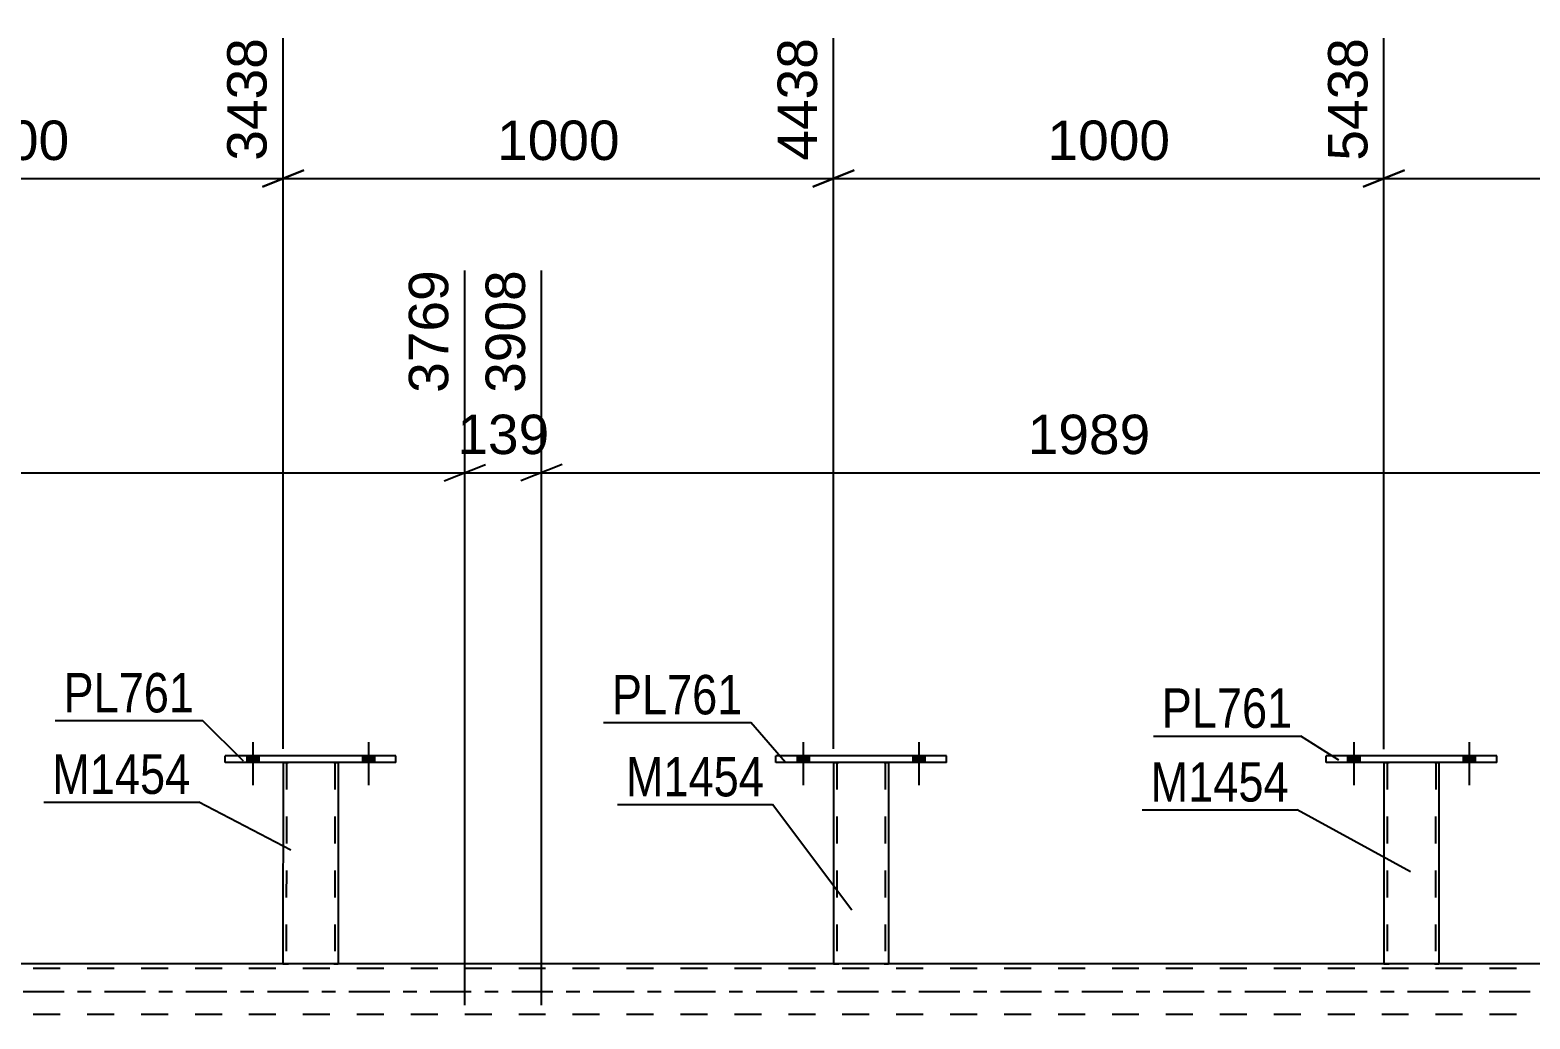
# Model space of a CAD drawing. Header units: millimetres. Extents: x 0 to 841, y 0 to 594.
# Drawn here: x 167.7 to 276.7, y 434.3 to 506.1 of the extents above; entities that cross this region are included whole.
import ezdxf

# ---------------------------------------------------------------- set-up
doc = ezdxf.new("R2010")
doc.units = ezdxf.units.MM
doc.linetypes.add('DXK_LINE_DOT2', pattern=[3.9198, 1.9599, -1.9599])
doc.linetypes.add('DXK_LINE_DOT3', pattern=[5.9187, 2.979, -0.9799, 0.9799, -0.9799])
doc.styles.add('Arial', font='ARIAL.TTF', dxfattribs={"height": 0.2})
doc.styles.add('Arial Narrow', font='ARIALN.TTF', dxfattribs={"height": 0.2})

# ---------------------------------------------------------------- blocks, each defined once
blk = doc.blocks.new('Bolt-318465270-4808 - 4424')
at = {"linetype": 'Continuous'}
for points in [[(183.47, 452.92), (184.35, 452.92), (184.35, 453.4), (183.47, 453.4)], [(191.87, 452.92), (192.75, 452.92), (192.75, 453.4), (191.87, 453.4)]]:
    blk.add_hatch(color=1, dxfattribs=at).paths.add_polyline_path(points)
at = {"color": 1, "linetype": 'Continuous'}
for p, q in [((183.91, 454.4), (183.91, 451.28)), ((192.31, 454.4), (192.31, 451.28)), ((183.47, 453.4), (183.47, 452.92)), ((184.35, 453.4), (184.35, 452.92)), ((191.87, 453.4), (191.87, 452.92)), ((192.75, 453.4), (192.75, 452.92))]:
    blk.add_line(p, q, dxfattribs=at)
blk = doc.blocks.new('Part-318465270-4655 - 4424')
at = {"color": 2, "linetype": 'Continuous'}
for p, q in [((181.91, 452.92), (181.91, 453.4)), ((194.31, 453.4), (181.91, 453.4)), ((194.31, 452.92), (181.91, 452.92)), ((194.31, 452.92), (194.31, 453.4))]:
    blk.add_line(p, q, dxfattribs=at)
blk = doc.blocks.new('Bolt-318465270-4550 - 4424')
at = {"linetype": 'Continuous'}
for points in [[(263.47, 452.92), (264.35, 452.92), (264.35, 453.4), (263.47, 453.4)], [(271.87, 452.92), (272.75, 452.92), (272.75, 453.4), (271.87, 453.4)]]:
    blk.add_hatch(color=1, dxfattribs=at).paths.add_polyline_path(points)
at = {"color": 1, "linetype": 'Continuous'}
for p, q in [((263.91, 454.4), (263.91, 451.28)), ((272.31, 454.4), (272.31, 451.28)), ((263.47, 453.4), (263.47, 452.92)), ((264.35, 453.4), (264.35, 452.92)), ((271.87, 453.4), (271.87, 452.92)), ((272.75, 453.4), (272.75, 452.92))]:
    blk.add_line(p, q, dxfattribs=at)
blk = doc.blocks.new('Part-318465270-4777 - 4424')
at = {"color": 2, "linetype": 'Continuous'}
for p, q in [((226.11, 452.92), (226.1, 438.28)), ((230.11, 452.92), (230.1, 438.28)), ((226.14, 438.28), (226.1, 438.28)), ((226.25, 438.28), (226.14, 438.28)), ((226.4, 438.28), (226.25, 438.28)), ((229.81, 438.28), (226.4, 438.28)), ((229.96, 438.28), (229.81, 438.28)), ((230.07, 438.28), (229.96, 438.28)), ((230.1, 438.28), (230.07, 438.28))]:
    blk.add_line(p, q, dxfattribs=at)
at = {"color": 7, "linetype": 'DXK_LINE_DOT2'}
for p, q in [((226.11, 452.92), (226.11, 452.92)), ((226.11, 452.92), (226.11, 452.92)), ((226.11, 452.92), (226.11, 452.92)), ((226.15, 452.92), (226.11, 452.92)), ((226.11, 452.92), (226.15, 452.92)), ((226.25, 452.92), (226.15, 452.92)), ((226.15, 452.92), (226.25, 452.92)), ((226.41, 452.92), (226.25, 452.92)), ((226.25, 452.92), (226.41, 452.92)), ((226.35, 452.92), (226.34, 438.28)), ((226.35, 452.92), (226.35, 452.92)), ((226.37, 452.92), (226.35, 452.92)), ((226.35, 452.92), (226.37, 452.92)), ((226.42, 452.92), (226.37, 452.92)), ((226.37, 452.92), (226.42, 452.92)), ((229.81, 452.92), (226.41, 452.92)), ((229.81, 452.92), (226.41, 452.92)), ((229.72, 452.92), (226.42, 452.92)), ((226.42, 452.92), (226.5, 452.92)), ((229.8, 452.92), (226.5, 452.92)), ((229.8, 452.92), (229.72, 452.92)), ((229.85, 452.92), (229.8, 452.92)), ((229.8, 452.92), (229.85, 452.92)), ((229.81, 452.92), (229.97, 452.92)), ((229.97, 452.92), (229.81, 452.92)), ((229.87, 452.92), (229.85, 452.92)), ((229.85, 452.92), (229.87, 452.92)), ((229.87, 452.92), (229.86, 438.28)), ((229.87, 452.92), (229.87, 452.92)), ((229.97, 452.92), (230.07, 452.92)), ((230.07, 452.92), (229.97, 452.92)), ((230.07, 452.92), (230.11, 452.92)), ((230.11, 452.92), (230.07, 452.92)), ((230.11, 452.92), (230.11, 452.92)), ((230.11, 452.92), (230.11, 452.92)), ((230.11, 452.92), (230.11, 452.92)), ((226.1, 438.28), (226.14, 438.28)), ((226.14, 438.28), (226.25, 438.28)), ((226.25, 438.28), (226.4, 438.28)), ((226.36, 438.28), (226.34, 438.28)), ((226.34, 438.28), (226.36, 438.28)), ((226.42, 438.28), (226.36, 438.28)), ((226.36, 438.28), (226.4, 438.28)), ((229.81, 438.28), (226.4, 438.28)), ((226.4, 438.28), (226.42, 438.28)), ((229.72, 438.28), (226.42, 438.28)), ((226.42, 438.28), (226.49, 438.28)), ((229.79, 438.28), (226.49, 438.28)), ((229.79, 438.28), (229.72, 438.28)), ((229.85, 438.28), (229.79, 438.28)), ((229.79, 438.28), (229.85, 438.28)), ((229.81, 438.28), (229.96, 438.28)), ((229.86, 438.28), (229.85, 438.28)), ((229.85, 438.28), (229.86, 438.28)), ((229.96, 438.28), (230.07, 438.28)), ((230.07, 438.28), (230.1, 438.28))]:
    blk.add_line(p, q, dxfattribs=at)
blk = doc.blocks.new('Part-318465270-4596 - 4424')
at = {"color": 2, "linetype": 'Continuous'}
for p, q in [((266.11, 452.92), (266.1, 438.28)), ((270.11, 452.92), (270.1, 438.28)), ((266.14, 438.28), (266.1, 438.28)), ((266.25, 438.28), (266.14, 438.28)), ((266.4, 438.28), (266.25, 438.28)), ((269.81, 438.28), (266.4, 438.28)), ((269.96, 438.28), (269.81, 438.28)), ((270.07, 438.28), (269.96, 438.28)), ((270.1, 438.28), (270.07, 438.28))]:
    blk.add_line(p, q, dxfattribs=at)
at = {"color": 7, "linetype": 'DXK_LINE_DOT2'}
for p, q in [((266.11, 452.92), (266.11, 452.92)), ((266.11, 452.92), (266.11, 452.92)), ((266.11, 452.92), (266.11, 452.92)), ((266.15, 452.92), (266.11, 452.92)), ((266.11, 452.92), (266.15, 452.92)), ((266.25, 452.92), (266.15, 452.92)), ((266.15, 452.92), (266.25, 452.92)), ((266.41, 452.92), (266.25, 452.92)), ((266.25, 452.92), (266.41, 452.92)), ((266.35, 452.92), (266.34, 438.28)), ((266.35, 452.92), (266.35, 452.92)), ((266.37, 452.92), (266.35, 452.92)), ((266.35, 452.92), (266.37, 452.92)), ((266.42, 452.92), (266.37, 452.92)), ((266.37, 452.92), (266.42, 452.92)), ((269.81, 452.92), (266.41, 452.92)), ((269.81, 452.92), (266.41, 452.92)), ((269.72, 452.92), (266.42, 452.92)), ((266.42, 452.92), (266.5, 452.92)), ((269.8, 452.92), (266.5, 452.92)), ((269.8, 452.92), (269.72, 452.92)), ((269.85, 452.92), (269.8, 452.92)), ((269.8, 452.92), (269.85, 452.92)), ((269.81, 452.92), (269.97, 452.92)), ((269.97, 452.92), (269.81, 452.92)), ((269.87, 452.92), (269.85, 452.92)), ((269.85, 452.92), (269.87, 452.92)), ((269.87, 452.92), (269.86, 438.28)), ((269.87, 452.92), (269.87, 452.92)), ((269.97, 452.92), (270.07, 452.92)), ((270.07, 452.92), (269.97, 452.92)), ((270.07, 452.92), (270.11, 452.92)), ((270.11, 452.92), (270.07, 452.92)), ((270.11, 452.92), (270.11, 452.92)), ((270.11, 452.92), (270.11, 452.92)), ((270.11, 452.92), (270.11, 452.92)), ((266.1, 438.28), (266.14, 438.28)), ((266.14, 438.28), (266.25, 438.28)), ((266.25, 438.28), (266.4, 438.28)), ((266.36, 438.28), (266.34, 438.28)), ((266.34, 438.28), (266.36, 438.28)), ((266.41, 438.28), (266.36, 438.28)), ((266.36, 438.28), (266.4, 438.28)), ((269.81, 438.28), (266.4, 438.28)), ((266.4, 438.28), (266.41, 438.28)), ((269.72, 438.28), (266.41, 438.28)), ((266.41, 438.28), (266.49, 438.28)), ((269.79, 438.28), (266.49, 438.28)), ((269.79, 438.28), (269.72, 438.28)), ((269.85, 438.28), (269.79, 438.28)), ((269.79, 438.28), (269.85, 438.28)), ((269.81, 438.28), (269.96, 438.28)), ((269.86, 438.28), (269.85, 438.28)), ((269.85, 438.28), (269.86, 438.28)), ((269.96, 438.28), (270.07, 438.28)), ((270.07, 438.28), (270.1, 438.28))]:
    blk.add_line(p, q, dxfattribs=at)
blk = doc.blocks.new('Part-318465270-4650 - 4424')
at = {"color": 2, "linetype": 'Continuous'}
for p, q in [((221.91, 452.92), (221.91, 453.4)), ((234.31, 453.4), (221.91, 453.4)), ((234.31, 452.92), (221.91, 452.92)), ((234.31, 452.92), (234.31, 453.4))]:
    blk.add_line(p, q, dxfattribs=at)
blk = doc.blocks.new('Bolt-318465270-4740 - 4424')
at = {"linetype": 'Continuous'}
for points in [[(223.47, 452.92), (224.35, 452.92), (224.35, 453.4), (223.47, 453.4)], [(231.87, 452.92), (232.75, 452.92), (232.75, 453.4), (231.87, 453.4)]]:
    blk.add_hatch(color=1, dxfattribs=at).paths.add_polyline_path(points)
at = {"color": 1, "linetype": 'Continuous'}
for p, q in [((223.91, 454.4), (223.91, 451.28)), ((232.31, 454.4), (232.31, 451.28)), ((223.47, 453.4), (223.47, 452.92)), ((224.35, 453.4), (224.35, 452.92)), ((231.87, 453.4), (231.87, 452.92)), ((232.75, 453.4), (232.75, 452.92))]:
    blk.add_line(p, q, dxfattribs=at)
blk = doc.blocks.new('Bolt-318465270-4741 - 4424')
at = {"linetype": 'Continuous'}
for points in [[(263.47, 452.92), (264.35, 452.92), (264.35, 453.4), (263.47, 453.4)], [(271.87, 452.92), (272.75, 452.92), (272.75, 453.4), (271.87, 453.4)]]:
    blk.add_hatch(color=1, dxfattribs=at).paths.add_polyline_path(points)
at = {"color": 1, "linetype": 'Continuous'}
for p, q in [((263.91, 454.4), (263.91, 451.28)), ((272.31, 454.4), (272.31, 451.28)), ((263.47, 453.4), (263.47, 452.92)), ((264.35, 453.4), (264.35, 452.92)), ((271.87, 453.4), (271.87, 452.92)), ((272.75, 453.4), (272.75, 452.92))]:
    blk.add_line(p, q, dxfattribs=at)
blk = doc.blocks.new('Part-318465270-4751 - 4424')
at = {"color": 2, "linetype": 'Continuous'}
for p, q in [((261.91, 452.92), (261.91, 453.4)), ((274.31, 453.4), (261.91, 453.4)), ((274.31, 452.92), (261.91, 452.92)), ((274.31, 452.92), (274.31, 453.4))]:
    blk.add_line(p, q, dxfattribs=at)
blk = doc.blocks.new('Part-318465270-4766 - 4424')
at = {"color": 2, "linetype": 'Continuous'}
for p, q in [((186.1, 438.28), (150.11, 438.28)), ((226.1, 438.28), (190.1, 438.28)), ((266.1, 438.28), (230.1, 438.28)), ((306.1, 438.28), (270.1, 438.28))]:
    blk.add_line(p, q, dxfattribs=at)
at = {"color": 7, "linetype": 'DXK_LINE_DOT2'}
for p, q in [((190.1, 438.28), (186.1, 438.28)), ((230.1, 438.28), (226.1, 438.28)), ((270.1, 438.28), (266.1, 438.28)), ((769.64, 437.96), (84.35, 437.96)), ((769.64, 434.6), (84.35, 434.6))]:
    blk.add_line(p, q, dxfattribs=at)
at = {"color": 7, "linetype": 'DXK_LINE_DOT3'}
blk.add_line((84.35, 436.28), (779.44, 436.28), dxfattribs=at)
blk = doc.blocks.new('Bolt-318465270-4809 - 4424')
at = {"linetype": 'Continuous'}
for points in [[(183.47, 452.92), (184.35, 452.92), (184.35, 453.4), (183.47, 453.4)], [(191.87, 452.92), (192.75, 452.92), (192.75, 453.4), (191.87, 453.4)]]:
    blk.add_hatch(color=1, dxfattribs=at).paths.add_polyline_path(points)
at = {"color": 1, "linetype": 'Continuous'}
for p, q in [((183.91, 454.4), (183.91, 451.28)), ((192.31, 454.4), (192.31, 451.28)), ((183.47, 453.4), (183.47, 452.92)), ((184.35, 453.4), (184.35, 452.92)), ((191.87, 453.4), (191.87, 452.92)), ((192.75, 453.4), (192.75, 452.92))]:
    blk.add_line(p, q, dxfattribs=at)
blk = doc.blocks.new('Bolt-318465270-4819 - 4424')
at = {"linetype": 'Continuous'}
for points in [[(223.47, 452.92), (224.35, 452.92), (224.35, 453.4), (223.47, 453.4)], [(231.87, 452.92), (232.75, 452.92), (232.75, 453.4), (231.87, 453.4)]]:
    blk.add_hatch(color=1, dxfattribs=at).paths.add_polyline_path(points)
at = {"color": 1, "linetype": 'Continuous'}
for p, q in [((223.91, 454.4), (223.91, 451.28)), ((232.31, 454.4), (232.31, 451.28)), ((223.47, 453.4), (223.47, 452.92)), ((224.35, 453.4), (224.35, 452.92)), ((231.87, 453.4), (231.87, 452.92)), ((232.75, 453.4), (232.75, 452.92))]:
    blk.add_line(p, q, dxfattribs=at)
blk = doc.blocks.new('Part-318465270-4847 - 4424')
at = {"color": 2, "linetype": 'Continuous'}
for p, q in [((186.11, 452.92), (186.1, 438.28)), ((190.11, 452.92), (190.1, 438.28)), ((186.14, 438.28), (186.1, 438.28)), ((186.25, 438.28), (186.14, 438.28)), ((186.4, 438.28), (186.25, 438.28)), ((189.81, 438.28), (186.4, 438.28)), ((189.96, 438.28), (189.81, 438.28)), ((190.07, 438.28), (189.96, 438.28)), ((190.1, 438.28), (190.07, 438.28))]:
    blk.add_line(p, q, dxfattribs=at)
at = {"color": 7, "linetype": 'DXK_LINE_DOT2'}
for p, q in [((186.11, 452.92), (186.11, 452.92)), ((186.11, 452.92), (186.11, 452.92)), ((186.11, 452.92), (186.11, 452.92)), ((186.15, 452.92), (186.11, 452.92)), ((186.11, 452.92), (186.15, 452.92)), ((186.25, 452.92), (186.15, 452.92)), ((186.15, 452.92), (186.25, 452.92)), ((186.37, 452.92), (186.25, 452.92)), ((186.25, 452.92), (186.41, 452.92)), ((186.35, 452.92), (186.34, 438.28)), ((186.35, 452.92), (186.35, 452.92)), ((186.37, 452.92), (186.35, 452.92)), ((186.35, 452.92), (186.37, 452.92)), ((189.81, 452.92), (186.37, 452.92)), ((186.42, 452.92), (186.37, 452.92)), ((186.37, 452.92), (186.42, 452.92)), ((189.81, 452.92), (186.41, 452.92)), ((189.72, 452.92), (186.42, 452.92)), ((186.42, 452.92), (186.5, 452.92)), ((189.8, 452.92), (186.5, 452.92)), ((189.8, 452.92), (189.72, 452.92)), ((189.85, 452.92), (189.8, 452.92)), ((189.8, 452.92), (189.85, 452.92)), ((189.81, 452.92), (189.97, 452.92)), ((189.97, 452.92), (189.81, 452.92)), ((189.87, 452.92), (189.85, 452.92)), ((189.85, 452.92), (189.87, 452.92)), ((189.87, 452.92), (189.86, 438.28)), ((189.87, 452.92), (189.87, 452.92)), ((189.97, 452.92), (190.07, 452.92)), ((190.07, 452.92), (189.97, 452.92)), ((190.07, 452.92), (190.11, 452.92)), ((190.11, 452.92), (190.07, 452.92)), ((190.11, 452.92), (190.11, 452.92)), ((190.11, 452.92), (190.11, 452.92)), ((190.11, 452.92), (190.11, 452.92)), ((186.1, 438.28), (186.14, 438.28)), ((186.14, 438.28), (186.25, 438.28)), ((186.25, 438.28), (186.4, 438.28)), ((186.36, 438.28), (186.34, 438.28)), ((186.34, 438.28), (186.36, 438.28)), ((186.42, 438.28), (186.36, 438.28)), ((186.36, 438.28), (186.4, 438.28)), ((189.81, 438.28), (186.4, 438.28)), ((186.4, 438.28), (186.42, 438.28)), ((189.72, 438.28), (186.42, 438.28)), ((186.42, 438.28), (186.49, 438.28)), ((189.79, 438.28), (186.49, 438.28)), ((189.79, 438.28), (189.72, 438.28)), ((189.85, 438.28), (189.79, 438.28)), ((189.79, 438.28), (189.85, 438.28)), ((189.81, 438.28), (189.96, 438.28)), ((189.86, 438.28), (189.85, 438.28)), ((189.85, 438.28), (189.86, 438.28)), ((189.96, 438.28), (190.07, 438.28)), ((190.07, 438.28), (190.1, 438.28))]:
    blk.add_line(p, q, dxfattribs=at)
blk = doc.blocks.new('StraightDimension-318465270-5399 - 4424')
at = {"color": 7, "linetype": 'Continuous'}
for p, q in [((199.31, 435.28), (199.31, 488.67)), ((204.89, 435.28), (204.89, 488.67)), ((197.81, 473.38), (200.81, 474.58)), ((206.39, 474.58), (203.39, 473.38)), ((199.31, 473.98), (204.89, 473.98))]:
    blk.add_line(p, q, dxfattribs=at)
at = {"color": 0}
blk.add_wipeout([(206.04, 474.73), (206.04, 478.93), (198.17, 478.93), (198.17, 474.73)], dxfattribs=at)
at = {"color": 3, "style": 'Arial'}
blk.add_text('139', height=2.865, dxfattribs=at).set_placement((198.77, 475.33))
at = {"color": 0, "linetype": 'Continuous'}
blk.add_wipeout([(204.29, 489.27), (200.09, 489.27), (200.09, 479.18), (204.29, 479.18)], dxfattribs=at)
at = {"color": 3, "linetype": 'Continuous', "style": 'Arial'}
blk.add_text('3908', height=2.865, rotation=90.0002, dxfattribs=at).set_placement((203.69, 479.78))
blk = doc.blocks.new('StraightDimension-318465270-5561 - 4424')
at = {"color": 7, "linetype": 'Continuous'}
for p, q in [((146.11, 453.92), (146.11, 505.54)), ((186.11, 453.92), (186.11, 505.54)), ((147.61, 495.95), (144.61, 494.75)), ((146.11, 495.35), (186.11, 495.35)), ((184.61, 494.75), (187.61, 495.95))]:
    blk.add_line(p, q, dxfattribs=at)
at = {"color": 0}
blk.add_wipeout([(171.16, 496.1), (171.16, 500.3), (161.06, 500.3), (161.06, 496.1)], dxfattribs=at)
at = {"color": 3, "style": 'Arial'}
blk.add_text('1000', height=2.865, dxfattribs=at).set_placement((161.66, 496.7))
at = {"color": 0, "linetype": 'Continuous'}
blk.add_wipeout([(185.51, 506.14), (181.31, 506.14), (181.31, 496.05), (185.51, 496.05)], dxfattribs=at)
at = {"color": 3, "linetype": 'Continuous', "style": 'Arial'}
blk.add_text('3438', height=2.865, rotation=90.0002, dxfattribs=at).set_placement((184.91, 496.65))
blk = doc.blocks.new('StraightDimension-318465270-5381 - 4424')
at = {"color": 7, "linetype": 'Continuous'}
for p, q in [((204.89, 435.28), (204.89, 488.67)), ((284.45, 435.28), (284.45, 488.67)), ((206.39, 474.58), (203.39, 473.38)), ((282.95, 473.38), (285.95, 474.58)), ((204.89, 473.98), (284.45, 473.98))]:
    blk.add_line(p, q, dxfattribs=at)
at = {"color": 0, "linetype": 'Continuous'}
blk.add_wipeout([(283.85, 489.27), (279.65, 489.27), (279.65, 479.18), (283.85, 479.18)], dxfattribs=at)
at = {"color": 0}
blk.add_wipeout([(249.72, 474.73), (249.72, 478.93), (239.62, 478.93), (239.62, 474.73)], dxfattribs=at)
at = {"color": 3, "linetype": 'Continuous', "style": 'Arial'}
blk.add_text('5897', height=2.865, rotation=90.0002, dxfattribs=at).set_placement((283.25, 479.78))
at = {"color": 3, "style": 'Arial'}
blk.add_text('1989', height=2.865, dxfattribs=at).set_placement((240.22, 475.33))
blk = doc.blocks.new('StraightDimension-318465270-5417 - 4424')
at = {"color": 7, "linetype": 'Continuous'}
for p, q in [((199.31, 435.28), (199.31, 488.67)), ((115.5, 435.28), (115.5, 484.17)), ((117, 474.58), (114, 473.38)), ((197.81, 473.38), (200.81, 474.58)), ((115.5, 473.98), (199.31, 473.98))]:
    blk.add_line(p, q, dxfattribs=at)
at = {"color": 0, "linetype": 'Continuous'}
blk.add_wipeout([(198.71, 489.27), (194.51, 489.27), (194.51, 479.18), (198.71, 479.18)], dxfattribs=at)
at = {"color": 0}
blk.add_wipeout([(162.45, 474.73), (162.45, 478.93), (152.36, 478.93), (152.36, 474.73)], dxfattribs=at)
at = {"color": 3, "linetype": 'Continuous', "style": 'Arial'}
blk.add_text('3769', height=2.865, rotation=90.0002, dxfattribs=at).set_placement((198.11, 479.78))
at = {"color": 3, "style": 'Arial'}
blk.add_text('2095', height=2.865, dxfattribs=at).set_placement((152.96, 475.33))
blk = doc.blocks.new('StraightDimension-318465270-5537 - 4424')
at = {"color": 7, "linetype": 'Continuous'}
for p, q in [((266.11, 453.9), (266.11, 505.54)), ((306.11, 453.89), (306.11, 505.54)), ((267.61, 495.95), (264.61, 494.75)), ((266.11, 495.35), (306.11, 495.35)), ((304.61, 494.75), (307.61, 495.95))]:
    blk.add_line(p, q, dxfattribs=at)
at = {"color": 0}
blk.add_wipeout([(291.16, 496.1), (291.16, 500.3), (281.06, 500.3), (281.06, 496.1)], dxfattribs=at)
at = {"color": 3, "style": 'Arial'}
blk.add_text('1000', height=2.865, dxfattribs=at).set_placement((281.66, 496.7))
at = {"color": 0, "linetype": 'Continuous'}
blk.add_wipeout([(305.51, 506.14), (301.31, 506.14), (301.31, 496.05), (305.51, 496.05)], dxfattribs=at)
at = {"color": 3, "linetype": 'Continuous', "style": 'Arial'}
blk.add_text('6438', height=2.865, rotation=90.0002, dxfattribs=at).set_placement((304.91, 496.65))
blk = doc.blocks.new('StraightDimension-318465270-5545 - 4424')
at = {"color": 7, "linetype": 'Continuous'}
for p, q in [((226.11, 453.91), (226.11, 505.54)), ((266.11, 453.9), (266.11, 505.54)), ((227.61, 495.95), (224.61, 494.75)), ((226.11, 495.35), (266.11, 495.35)), ((264.61, 494.75), (267.61, 495.95))]:
    blk.add_line(p, q, dxfattribs=at)
at = {"color": 0}
blk.add_wipeout([(251.16, 496.1), (251.16, 500.3), (241.06, 500.3), (241.06, 496.1)], dxfattribs=at)
at = {"color": 3, "style": 'Arial'}
blk.add_text('1000', height=2.865, dxfattribs=at).set_placement((241.66, 496.7))
at = {"color": 0, "linetype": 'Continuous'}
blk.add_wipeout([(265.51, 506.14), (261.31, 506.14), (261.31, 496.05), (265.51, 496.05)], dxfattribs=at)
at = {"color": 3, "linetype": 'Continuous', "style": 'Arial'}
blk.add_text('5438', height=2.865, rotation=90.0002, dxfattribs=at).set_placement((264.91, 496.65))
blk = doc.blocks.new('StraightDimension-318465270-5553 - 4424')
at = {"color": 7, "linetype": 'Continuous'}
for p, q in [((186.11, 453.92), (186.11, 505.54)), ((226.11, 453.91), (226.11, 505.54)), ((187.61, 495.95), (184.61, 494.75)), ((186.11, 495.35), (226.11, 495.35)), ((224.61, 494.75), (227.61, 495.95))]:
    blk.add_line(p, q, dxfattribs=at)
at = {"color": 0}
blk.add_wipeout([(211.16, 496.1), (211.16, 500.3), (201.06, 500.3), (201.06, 496.1)], dxfattribs=at)
at = {"color": 3, "style": 'Arial'}
blk.add_text('1000', height=2.865, dxfattribs=at).set_placement((201.66, 496.7))
at = {"color": 0, "linetype": 'Continuous'}
blk.add_wipeout([(225.51, 506.14), (221.31, 506.14), (221.31, 496.05), (225.51, 496.05)], dxfattribs=at)
at = {"color": 3, "linetype": 'Continuous', "style": 'Arial'}
blk.add_text('4438', height=2.865, rotation=90.0002, dxfattribs=at).set_placement((224.91, 496.65))
blk = doc.blocks.new('Mark-318465270-4651 - 4424')
at = {"color": 30, "linetype": 'Continuous'}
for p in [(169.55, 455.96), (183.24, 453.02)]:
    blk.add_line(p, (180.25, 455.96), dxfattribs=at)
at = {"color": 0}
blk.add_wipeout([(179.65, 456.56), (179.65, 459.56), (170.15, 459.56), (170.15, 456.56)], dxfattribs=at)
blk.add_wipeout([(179.65, 456.56), (179.65, 459.56), (170.15, 459.56), (170.15, 456.56)], dxfattribs=at)
at = {"color": 3, "style": 'Arial Narrow'}
blk.add_text('PL761', height=2.863, dxfattribs=at).set_placement((170.15, 456.56))
blk = doc.blocks.new('Mark-318465270-4592 - 4424')
at = {"color": 30, "linetype": 'Continuous'}
for p in [(248.55, 449.48), (268.05, 444.97)]:
    blk.add_line(p, (259.8, 449.48), dxfattribs=at)
at = {"color": 0}
blk.add_wipeout([(259.2, 450.08), (259.2, 453.08), (249.15, 453.08), (249.15, 450.08)], dxfattribs=at)
blk.add_wipeout([(259.2, 450.08), (259.2, 453.08), (249.15, 453.08), (249.15, 450.08)], dxfattribs=at)
at = {"color": 3, "style": 'Arial Narrow'}
blk.add_text('M1454', height=2.863, dxfattribs=at).set_placement((249.15, 450.08))
blk = doc.blocks.new('Mark-318465270-4646 - 4424')
at = {"color": 30, "linetype": 'Continuous'}
for p in [(209.4, 455.82), (222.63, 452.92)]:
    blk.add_line(p, (220.1, 455.82), dxfattribs=at)
at = {"color": 0}
blk.add_wipeout([(219.5, 456.42), (219.5, 459.42), (210, 459.42), (210, 456.42)], dxfattribs=at)
blk.add_wipeout([(219.5, 456.42), (219.5, 459.42), (210, 459.42), (210, 456.42)], dxfattribs=at)
at = {"color": 3, "style": 'Arial Narrow'}
blk.add_text('PL761', height=2.863, dxfattribs=at).set_placement((210, 456.42))
blk = doc.blocks.new('Mark-318465270-4747 - 4424')
at = {"color": 30, "linetype": 'Continuous'}
for p in [(249.36, 454.84), (262.84, 453.08)]:
    blk.add_line(p, (260.07, 454.84), dxfattribs=at)
at = {"color": 0}
blk.add_wipeout([(259.47, 455.44), (259.47, 458.44), (249.96, 458.44), (249.96, 455.44)], dxfattribs=at)
blk.add_wipeout([(259.47, 455.44), (259.47, 458.44), (249.96, 458.44), (249.96, 455.44)], dxfattribs=at)
at = {"color": 3, "style": 'Arial Narrow'}
blk.add_text('PL761', height=2.863, dxfattribs=at).set_placement((249.96, 455.44))
blk = doc.blocks.new('Mark-318465270-4773 - 4424')
at = {"color": 30, "linetype": 'Continuous'}
for p in [(210.42, 449.86), (227.44, 442.18)]:
    blk.add_line(p, (221.67, 449.86), dxfattribs=at)
at = {"color": 0}
blk.add_wipeout([(221.07, 450.46), (221.07, 453.46), (211.02, 453.46), (211.02, 450.46)], dxfattribs=at)
blk.add_wipeout([(221.07, 450.46), (221.07, 453.46), (211.02, 453.46), (211.02, 450.46)], dxfattribs=at)
at = {"color": 3, "style": 'Arial Narrow'}
blk.add_text('M1454', height=2.863, dxfattribs=at).set_placement((211.02, 450.46))
blk = doc.blocks.new('Mark-318465270-4843 - 4424')
at = {"color": 30, "linetype": 'Continuous'}
for p in [(168.73, 450.04), (186.66, 446.54)]:
    blk.add_line(p, (179.98, 450.04), dxfattribs=at)
at = {"color": 0}
blk.add_wipeout([(179.38, 450.64), (179.38, 453.64), (169.33, 453.64), (169.33, 450.64)], dxfattribs=at)
blk.add_wipeout([(179.38, 450.64), (179.38, 453.64), (169.33, 453.64), (169.33, 450.64)], dxfattribs=at)
at = {"color": 3, "style": 'Arial Narrow'}
blk.add_text('M1454', height=2.863, dxfattribs=at).set_placement((169.33, 450.64))
blk = doc.blocks.new('WeldMark-318465270-6093 - 4424')
at = {"linetype": 'Continuous'}
blk.add_hatch(color=30, dxfattribs=at).paths.add_polyline_path([(281.6, 433.5), (284.52, 434.52), (282.43, 432.25)])
at = {"color": 30, "linetype": 'Continuous'}
for p in [(284.52, 434.52), (260.39, 426.84)]:
    blk.add_line(p, (272.82, 426.84), dxfattribs=at)
at = {"color": 3, "linetype": 'Continuous'}
for p, q in [((260.39, 426.84), (256.11, 431.13)), ((260.39, 426.84), (256.11, 422.56)), ((265.58, 426.84), (269.86, 426.84)), ((269.86, 426.84), (265.58, 422.56)), ((265.58, 422.56), (265.58, 426.84))]:
    blk.add_line(p, q, dxfattribs=at)
for start, end in [(90, 270), (270, 90)]:
    blk.add_arc((272.82, 426.84), 1.5, start, end, dxfattribs=at)
at = {"color": 0}
blk.add_wipeout([(264.92, 422.74), (264.92, 426.14), (262.29, 426.14), (262.29, 422.74)], dxfattribs=at)
at = {"color": 3, "style": 'Arial'}
blk.add_text('6', height=2.87, dxfattribs=at).set_placement((262.49, 422.94))
at = {"color": 0, "linetype": 'Continuous'}
blk.add_wipeout([(256.49, 425.94), (256.49, 428.94), (248.72, 428.94), (248.72, 425.94)], dxfattribs=at)
blk.add_wipeout([(256.49, 425.94), (256.49, 428.94), (248.72, 428.94), (248.72, 425.94)], dxfattribs=at)
at = {"color": 3, "linetype": 'Continuous', "style": 'Arial'}
blk.add_text('TYP', height=2.865, dxfattribs=at).set_placement((248.72, 425.94))

msp = doc.modelspace()

# ---------------------------------------------------------------- block references
for name in ['Bolt-318465270-4808 - 4424', 'Bolt-318465270-4809 - 4424', 'Bolt-318465270-4740 - 4424', 'Bolt-318465270-4819 - 4424', 'Bolt-318465270-4550 - 4424', 'Bolt-318465270-4741 - 4424', 'Part-318465270-4655 - 4424', 'Part-318465270-4847 - 4424', 'Part-318465270-4650 - 4424', 'Part-318465270-4777 - 4424', 'Part-318465270-4751 - 4424', 'Part-318465270-4596 - 4424', 'Part-318465270-4766 - 4424']:
    msp.add_blockref(name, (0, 0))

# ---------------------------------------------------------------- next in the draw order: block references
for name in ['StraightDimension-318465270-5561 - 4424', 'StraightDimension-318465270-5399 - 4424', 'WeldMark-318465270-6093 - 4424']:
    msp.add_blockref(name, (0, 0))

# ---------------------------------------------------------------- next in the draw order: block references
for name in ['StraightDimension-318465270-5417 - 4424', 'StraightDimension-318465270-5381 - 4424']:
    msp.add_blockref(name, (0, 0))

# ---------------------------------------------------------------- next in the draw order: block references
for name in ['StraightDimension-318465270-5537 - 4424', 'Mark-318465270-4651 - 4424', 'Mark-318465270-4592 - 4424']:
    msp.add_blockref(name, (0, 0))

# ---------------------------------------------------------------- next in the draw order: block references
msp.add_blockref('StraightDimension-318465270-5545 - 4424', (0, 0))

# ---------------------------------------------------------------- next in the draw order: block references
for name in ['StraightDimension-318465270-5553 - 4424', 'Mark-318465270-4747 - 4424']:
    msp.add_blockref(name, (0, 0))

# ---------------------------------------------------------------- next in the draw order: block references
for name in ['Mark-318465270-4646 - 4424', 'Mark-318465270-4843 - 4424']:
    msp.add_blockref(name, (0, 0))

# ---------------------------------------------------------------- next in the draw order: block references
msp.add_blockref('Mark-318465270-4773 - 4424', (0, 0))

doc.saveas('drawing.dxf')
